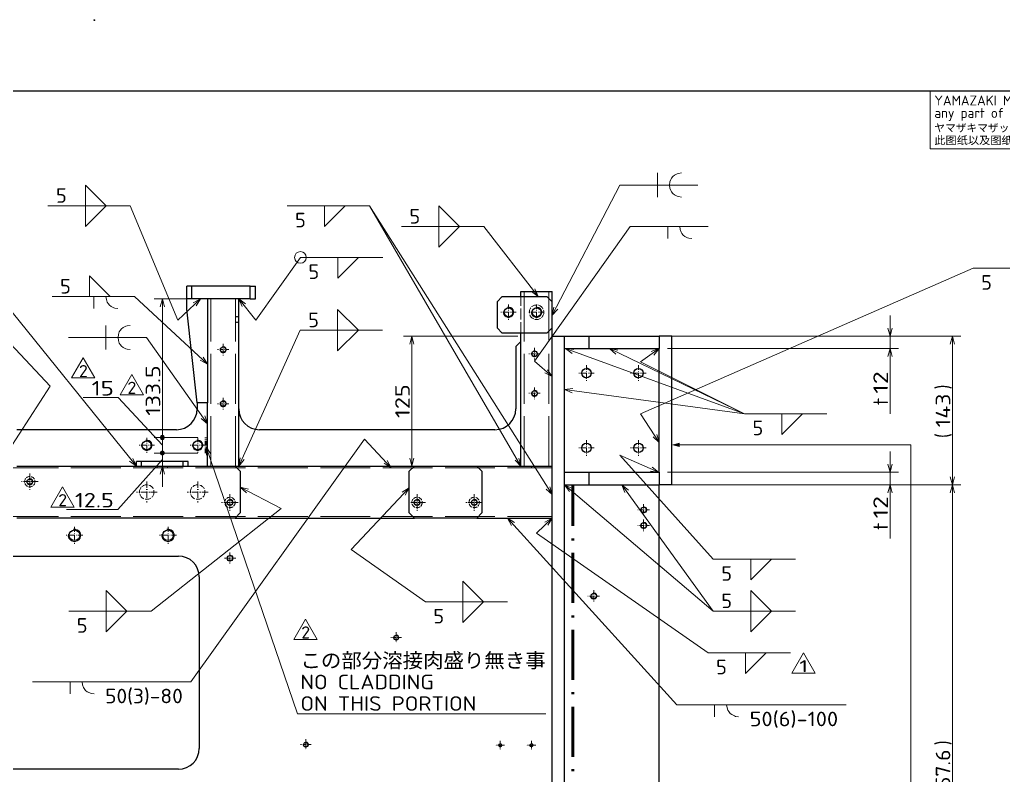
# Model space of a CAD drawing. Extents: x 0 to 1254, y -12 to 833.
# Drawn here: x 532 to 768.6, y 651.4 to 833.1 of the extents above; entities that cross this region are included whole.
import ezdxf
from ezdxf.enums import TextEntityAlignment as Align

# ---------------------------------------------------------------- set-up
doc = ezdxf.new("R2010")
doc.units = 0
doc.linetypes.add('DASHDOT', pattern=[18.5, 12, -3, 0.5, -3])
doc.linetypes.add('DASHED', pattern=[15, 12, -3])
doc.layers.get('0').update_dxf_attribs({"lineweight": 13})
doc.styles.get("Standard").update_dxf_attribs({"font": 'isocp.shx'})
doc.dimstyles.get("Standard").update_dxf_attribs({"dimtxt": 2.5, "dimasz": 2.5, "dimexe": 1.25, "dimexo": 0.625, "dimtad": 1, "dimcen": 2.5, "dimadec": 0, "dimazin": 0, "dimtfac": 1, "dimtmove": 0, "dimatfit": 0, "dimfxl": 1, "dimarcsym": 0})

# ---------------------------------------------------------------- blocks, each defined once
blk = doc.blocks.new('*D282')
at = {"color": 7, "lineweight": 13}
for p, q in [((741.336303, 708.334323), (741.336303, 729.232218)), ((687.836303, 724.232218), (743.336303, 724.232218)), ((687.836303, 721.232218), (743.336303, 721.232218))]:
    blk.add_line(p, q, dxfattribs=at)
for points in [[(740.818664, 726.164073), (741.336303, 724.232218), (741.853942, 726.164073)], [(741.853942, 719.300379), (741.336303, 721.232218), (740.818664, 719.300379)]]:
    blk.add_lwpolyline(points, dxfattribs=at)
for s, width, p, p2 in [('12', 0.868247, (740.836303, 713.155131), (740.836303, 718.509318)), ('t', 1.09249, (740.836303, 710.334315), (740.836303, 712.155131))]:
    blk.add_text(s, height=3.5, rotation=90, dxfattribs=dict(at, width=width)).set_placement(p, p2, align=Align.FIT)
blk = doc.blocks.new('*D283')
at = {"color": 7, "lineweight": 13}
for p, q in [((741.336303, 738.334315), (741.336303, 761.982218)), ((687.836303, 756.982218), (743.336303, 756.982218)), ((687.836303, 753.982218), (743.336303, 753.982218))]:
    blk.add_line(p, q, dxfattribs=at)
for points in [[(740.818664, 758.914073), (741.336303, 756.982218), (741.853942, 758.914073)], [(741.853942, 752.050379), (741.336303, 753.982218), (740.818664, 752.050379)]]:
    blk.add_lwpolyline(points, dxfattribs=at)
for s, width, p, p2 in [('12', 0.868247, (740.836303, 743.155131), (740.836303, 748.509318)), ('t', 1.09248, (740.836303, 740.33433), (740.836303, 742.155131))]:
    blk.add_text(s, height=3.5, rotation=90, dxfattribs=dict(at, width=width)).set_placement(p, p2, align=Align.FIT)
blk = doc.blocks.new('*D299')
at = {"color": 14, "lineweight": 13}
for p, q in [((574.836303, 728.857218), (564.336303, 728.857218)), ((566.336303, 727.294718), (555.672668, 715.275141)), ((566.336303, 720.732218), (566.336303, 728.357218)), ((555.672668, 715.275141), (543.326858, 715.275141))]:
    blk.add_line(p, q, dxfattribs=at)
at = {"color": 14, "lineweight": 13, "const_width": 0.5}
for points in [[(566.586303, 728.857218, 1), (566.086303, 728.857218)], [(566.086303, 728.857218, 1), (566.586303, 728.857218)]]:
    blk.add_lwpolyline(points, format="xyb", dxfattribs=at)
at = {"color": 14, "lineweight": 13}
blk.add_lwpolyline([(566.85394, 723.800379), (566.336303, 725.732218), (565.818666, 723.800379)], dxfattribs=at)
blk.add_circle((566.336303, 728.857218), 0.5, dxfattribs=at)
at = {"color": 14, "lineweight": 13, "width": 0.836938}
blk.add_text('12.5', height=3.5, dxfattribs=at).set_placement((545.326858, 715.775141), (554.672668, 715.775141), align=Align.FIT)
blk = doc.blocks.new('*D300')
at = {"color": 14, "lineweight": 13}
for p, q in [((555.684875, 742.195491), (547.330684, 742.195491)), ((566.336303, 730.732218), (555.684875, 742.195491)), ((574.836303, 732.607218), (564.336303, 732.607218)), ((566.336303, 729.357218), (566.336303, 732.107218)), ((574.836303, 728.857218), (564.336303, 728.857218))]:
    blk.add_line(p, q, dxfattribs=at)
at = {"color": 14, "lineweight": 13, "const_width": 0.5}
for points in [[(566.586303, 732.607218, 1), (566.086303, 732.607218)], [(566.086303, 732.607218, 1), (566.586303, 732.607218)], [(566.586303, 728.857218, 1), (566.086303, 728.857218)], [(566.086303, 728.857218, 1), (566.586303, 728.857218)]]:
    blk.add_lwpolyline(points, format="xyb", dxfattribs=at)
at = {"color": 14, "lineweight": 13}
for centre in [(566.336303, 732.607218), (566.336303, 728.857218)]:
    blk.add_circle(centre, 0.5, dxfattribs=at)
at = {"color": 14, "lineweight": 13, "width": 0.868247}
blk.add_text('15', height=3.5, dxfattribs=at).set_placement((549.330688, 742.695491), (554.684877, 742.695491), align=Align.FIT)
blk = doc.blocks.new('*D301')
at = {"color": 14, "lineweight": 13}
for p, q in [((575.211303, 765.982218), (564.336303, 765.982218)), ((566.336303, 733.107218), (566.336303, 765.982218)), ((574.836303, 732.607218), (564.336303, 732.607218))]:
    blk.add_line(p, q, dxfattribs=at)
blk.add_lwpolyline([(566.85394, 764.050379), (566.336303, 765.982218), (565.818666, 764.050379)], dxfattribs=at)
at = {"color": 14, "lineweight": 13, "const_width": 0.5}
for points in [[(566.586303, 732.607218, 1), (566.086303, 732.607218)], [(566.086303, 732.607218, 1), (566.586303, 732.607218)]]:
    blk.add_lwpolyline(points, format="xyb", dxfattribs=at)
at = {"color": 14, "lineweight": 13}
blk.add_circle((566.336303, 732.607218), 0.5, dxfattribs=at)
at = {"color": 14, "lineweight": 13, "width": 0.835201}
blk.add_text('133.5', height=3.5, rotation=90, dxfattribs=at).set_placement((565.836303, 737.83607), (565.836303, 749.946482), align=Align.FIT)
blk = doc.blocks.new('*D303')
at = {"color": 7, "lineweight": 13}
for p, q in [((690.836303, 721.232218), (758.336303, 721.232218)), ((756.336303, 581.832225), (756.336303, 721.232218)), ((690.836303, 581.832225), (758.336303, 581.832225))]:
    blk.add_line(p, q, dxfattribs=at)
for points in [[(756.853942, 719.300379), (756.336303, 721.232218), (755.818664, 719.300379)], [(755.818664, 583.764076), (756.336303, 581.832225), (756.853942, 583.764076)]]:
    blk.add_lwpolyline(points, dxfattribs=at)
for s, p in [(')', (755.836303, 658.587428)), ('(', (755.836303, 642.898989))]:
    blk.add_text(s, height=3.5, rotation=90.000003, dxfattribs=at).set_placement(p)
at = {"color": 7, "lineweight": 13, "width": 0.8352}
blk.add_text('557.6', height=3.5, rotation=90, dxfattribs=at).set_placement((755.836303, 645.477019), (755.836303, 657.58742), align=Align.FIT)
blk = doc.blocks.new('*D304')
at = {"color": 7, "lineweight": 13}
for p, q in [((690.836303, 756.982218), (758.336303, 756.982218)), ((756.336303, 721.232218), (756.336303, 756.982218)), ((690.836303, 721.232218), (758.336303, 721.232218))]:
    blk.add_line(p, q, dxfattribs=at)
for points in [[(756.853942, 755.050379), (756.336303, 756.982218), (755.818664, 755.050379)], [(755.818664, 723.164073), (756.336303, 721.232218), (756.853942, 723.164073)]]:
    blk.add_lwpolyline(points, dxfattribs=at)
for s, p in [(')', (755.836303, 744.166621)), ('(', (755.836303, 732.469798))]:
    blk.add_text(s, height=3.5, rotation=90.000003, dxfattribs=at).set_placement(p)
at = {"color": 7, "lineweight": 13, "width": 0.854608}
blk.add_text('143', height=3.5, rotation=90, dxfattribs=at).set_placement((755.836303, 735.047831), (755.836303, 743.166606), align=Align.FIT)
blk = doc.blocks.new('*D305')
at = {"color": 7, "lineweight": 13}
for p, q in [((651.836303, 756.982218), (624.336303, 756.982218)), ((626.336303, 725.732218), (626.336303, 756.982218))]:
    blk.add_line(p, q, dxfattribs=at)
for points in [[(626.853942, 755.050379), (626.336303, 756.982218), (625.818664, 755.050379)], [(625.818664, 727.664073), (626.336303, 725.732218), (626.853942, 727.664073)]]:
    blk.add_lwpolyline(points, dxfattribs=at)
at = {"color": 7, "lineweight": 13, "width": 0.854608}
blk.add_text('125', height=3.5, rotation=90, dxfattribs=at).set_placement((625.836303, 737.297831), (625.836303, 745.416606), align=Align.FIT)

msp = doc.modelspace()

# ---------------------------------------------------------------- linework, layer by layer
at = {"color": 7, "lineweight": 25}
for p, q in [((40, 816), (1164, 816)), ((573.4613, 768.9822), (572.2113, 768.9822)), ((572.2113, 765.9822), (572.2113, 768.9822)), ((587.4613, 768.9822), (573.4613, 768.9822)), ((573.4613, 765.9822), (573.4613, 768.9822)), ((587.4613, 768.9822), (588.7113, 768.9822)), ((587.4613, 765.9822), (587.4613, 768.9822)), ((588.7113, 765.9822), (588.7113, 768.9822)), ((646.8363, 765.2322), (648.0863, 766.4822)), ((648.0863, 766.4822), (658.8363, 766.4822)), ((652.5863, 767.7322), (654.1863, 767.7322)), ((652.5863, 766.4822), (652.5863, 767.7322)), ((654.1863, 767.7322), (658.4863, 767.7322)), ((658.4863, 767.7322), (660.0863, 767.7322)), ((660.0863, 765.2322), (658.8363, 766.4822)), ((660.0863, 765.2322), (660.0863, 767.7322)), ((573.4613, 765.9822), (572.2113, 765.9822)), ((572.2113, 763.4822), (572.2113, 765.9822)), ((587.4613, 765.9822), (573.4613, 765.9822)), ((577.2113, 765.9822), (577.2113, 740.9822)), ((584.7113, 725.7322), (584.7113, 765.9822)), ((587.4613, 765.9822), (588.7113, 765.9822)), ((646.8363, 765.2322), (646.8363, 758.9822)), ((660.0863, 758.9822), (660.0863, 765.2322)), ((574.7113, 740.9822), (572.2113, 763.4822)), ((646.8363, 758.9822), (648.0863, 757.7322)), ((658.8363, 757.7322), (648.0863, 757.7322)), ((652.5863, 725.7322), (652.5863, 757.7322)), ((658.8363, 757.7322), (660.0863, 758.9822)), ((660.0863, 725.7322), (660.0863, 758.9822)), ((652.5863, 755.7322), (651.3363, 754.4822)), ((660.0863, 756.9822), (663.0863, 756.9822)), ((660.0863, 632.0821), (660.0863, 756.9822)), ((660.0863, 756.9822), (685.8363, 756.9822)), ((663.0863, 632.0821), (663.0863, 756.9822)), ((663.0863, 756.9822), (668.9179, 756.9822)), ((668.9179, 756.9822), (685.8363, 756.9822)), ((668.9179, 756.9822), (668.9179, 753.9822)), ((685.8363, 756.9822), (685.8363, 753.9822)), ((688.8363, 756.9822), (685.8363, 756.9822)), ((688.8363, 721.2322), (688.8363, 756.9822)), ((651.3363, 754.4822), (651.3363, 739.4822)), ((663.0863, 753.9822), (668.9179, 753.9822)), ((668.9179, 753.9822), (685.8363, 753.9822)), ((685.8363, 724.2322), (685.8363, 753.9822)), ((685.8363, 724.2322), (685.8363, 753.9822)), ((574.7113, 740.9823), (574.7113, 739.4822)), ((577.2113, 740.9822), (574.7113, 740.9822)), ((577.2113, 725.7322), (577.2113, 740.9822)), ((569.7113, 734.4822), (531.3363, 734.4822)), ((646.3363, 734.4822), (589.7113, 734.4822)), ((560.0863, 725.7322), (560.0863, 726.8572)), ((561.3363, 726.8572), (560.0863, 726.8572)), ((561.3363, 725.7322), (561.3363, 726.8572)), ((571.3363, 726.8572), (561.3363, 726.8572)), ((572.5863, 726.8572), (571.3363, 726.8572)), ((571.3363, 725.7322), (571.3363, 726.8572)), ((572.5863, 725.7322), (572.5863, 726.8572)), ((531.3363, 725.7322), (577.2335, 725.7322)), ((577.2113, 725.7322), (578.8113, 725.7322)), ((578.8113, 725.7322), (583.1113, 725.7322)), ((583.1113, 725.7322), (584.7113, 725.7322)), ((583.8363, 725.7322), (585.0863, 724.4822)), ((584.7113, 725.7322), (626.9613, 725.7322)), ((585.0863, 724.4822), (585.0863, 714.4822)), ((626.9613, 725.7322), (625.7113, 724.4822)), ((625.7113, 714.4822), (625.7113, 724.4822)), ((626.9613, 725.7322), (641.9613, 725.7322)), ((641.9613, 725.7322), (652.5863, 725.7322)), ((641.9613, 725.7322), (643.2113, 724.4822)), ((643.2113, 724.4822), (643.2113, 714.4822)), ((652.5863, 725.7322), (654.1863, 725.7322)), ((654.1863, 725.7322), (658.4863, 725.7322)), ((658.4863, 725.7322), (660.0863, 725.7322)), ((660.0863, 724.9322), (660.0863, 725.7322)), ((660.0863, 714.0322), (660.0863, 724.9322)), ((663.0863, 724.2322), (668.9179, 724.2322)), ((668.9179, 724.2322), (685.8363, 724.2322)), ((668.9179, 724.2322), (668.9179, 721.2322)), ((685.8363, 724.2322), (685.8363, 721.2322)), ((663.0863, 721.2322), (668.9179, 721.2322)), ((668.9179, 721.2322), (685.8363, 721.2322)), ((685.8363, 581.8322), (685.8363, 721.2322)), ((688.8363, 721.2322), (685.8363, 721.2322)), ((585.0863, 714.4822), (583.8363, 713.2322)), ((626.9613, 713.2322), (625.7113, 714.4822)), ((643.2113, 714.4822), (641.9613, 713.2322)), ((583.8363, 713.2322), (531.3363, 713.2322)), ((583.8363, 713.2322), (626.9613, 713.2322)), ((641.9613, 713.2322), (626.9613, 713.2322)), ((641.9613, 713.2322), (660.0863, 713.2322)), ((660.0863, 713.2322), (660.0863, 714.0322)), ((660.0863, 627.0821), (660.0863, 713.2322)), ((514.3363, 704.0822), (570.2113, 704.0822)), ((575.2113, 699.0822), (575.2113, 657.8322)), ((570.2113, 652.8322), (514.3363, 652.8322))]:
    msp.add_line(p, q, dxfattribs=at)
at = {"color": 7, "lineweight": 13}
for p, q in [((751, 802), (751, 816)), ((1164, 802), (751, 802)), ((560.0863, 725.7322), (500.6699, 799.2859)), ((660.0863, 762.0292), (676.3363, 793.3322)), ((676.3363, 793.3322), (695.1179, 793.3322)), ((538.8363, 788.3322), (558.6295, 788.3322)), ((596.3363, 788.3322), (616.1295, 788.3322)), ((660.0863, 718.8566), (616.1295, 788.3322)), ((652.5863, 725.7322), (616.1295, 788.3322)), ((623.8363, 783.3322), (643.6295, 783.3322)), ((656.7262, 766.4822), (643.6295, 783.3322)), ((678.8363, 783.3322), (697.6179, 783.3322)), ((599.5496, 775.9138), (619.3428, 775.9138)), ((761.3363, 773.3322), (803.0429, 773.3322)), ((539.8152, 766.503), (559.6085, 766.503)), ((577.2113, 750.2558), (559.6085, 766.503)), ((584.7113, 725.7322), (599.4802, 758.4028)), ((599.4802, 758.4028), (619.2734, 758.4028)), ((543.7322, 756.6524), (562.5139, 756.6524)), ((577.2113, 735.9297), (562.5139, 756.6524)), ((663.2894, 753.9822), (706.3363, 738.3322)), ((673.9127, 753.9822), (706.3363, 738.3322)), ((544.5189, 746.9201), (547.3189, 751.7698)), ((547.3189, 751.7698), (550.1189, 746.9201)), ((556.1874, 742.9026), (558.9874, 747.7523)), ((558.9874, 747.7523), (561.7874, 742.9026)), ((544.5189, 746.9201), (550.1189, 746.9201)), ((556.1874, 742.9026), (561.7874, 742.9026)), ((663.0863, 744.1583), (706.3363, 738.3322)), ((706.3363, 738.3322), (726.1295, 738.3322)), ((539.54, 715.8766), (542.34, 720.7264)), ((542.34, 720.7264), (545.14, 715.8766)), ((663.0863, 721.2322), (698.8363, 690.8322)), ((676.8609, 721.2322), (698.8363, 690.8322)), ((539.54, 715.8766), (545.14, 715.8766)), ((649.3724, 713.2322), (690.0863, 668.3322)), ((698.8363, 703.3322), (718.6295, 703.3322)), ((543.8363, 690.8322), (563.6295, 690.8322)), ((629.5866, 693.0604), (649.3798, 693.0604)), ((698.8363, 690.8322), (718.6295, 690.8322)), ((597.9831, 684.0603), (600.7831, 688.91)), ((600.7831, 688.91), (603.5831, 684.0603)), ((597.9831, 684.0603), (603.5831, 684.0603)), ((697.5863, 680.8322), (717.3795, 680.8322)), ((717.7443, 675.9535), (720.5443, 680.8033)), ((720.5443, 680.8033), (723.3443, 675.9535)), ((717.7443, 675.9535), (723.3443, 675.9535)), ((535.0858, 673.8541), (573.1913, 673.8541)), ((690.0863, 668.3322), (730.7814, 668.3322))]:
    msp.add_line(p, q, dxfattribs=at)
at = {"color": 7, "linetype": 'DASHED', "lineweight": 13, "ltscale": 0.21875}
msp.add_line((652.5863, 757.7322), (652.5863, 766.4822), dxfattribs=at)
at = {"color": 7, "linetype": 'DASHED', "lineweight": 13}
for p, q in [((653.3863, 725.7322), (653.3863, 767.7322)), ((659.2863, 725.7322), (659.2863, 767.7322)), ((578.0113, 725.7322), (578.0113, 765.9822)), ((583.9113, 725.7322), (583.9113, 765.9822)), ((514.3363, 725.3322), (660.0863, 725.3322)), ((514.3363, 713.6322), (660.0863, 713.6322))]:
    msp.add_line(p, q, dxfattribs=at)
at = {"color": 7, "linetype": 'DASHED', "lineweight": 13, "ltscale": 0.04}
for p, q in [((577.2113, 765.9822), (578.8113, 765.9822)), ((583.1113, 765.9822), (584.7113, 765.9822))]:
    msp.add_line(p, q, dxfattribs=at)
at = {"color": 7, "linetype": 'DASHED', "lineweight": 13, "ltscale": 0.1075}
msp.add_line((578.8113, 765.9822), (583.1113, 765.9822), dxfattribs=at)
at = {"color": 7, "linetype": 'DASHDOT', "lineweight": 13, "ltscale": 0.09125}
for p, q in [((649.5863, 764.5572), (649.5863, 760.9072)), ((656.3363, 764.5572), (656.3363, 760.9072)), ((651.4113, 762.7322), (647.7613, 762.7322)), ((658.1613, 762.7322), (654.5113, 762.7322)), ((562.5863, 732.5572), (562.5863, 728.9072)), ((574.8363, 732.5572), (574.8363, 728.9072)), ((564.4113, 730.7322), (560.7613, 730.7322)), ((576.6613, 730.7322), (573.0113, 730.7322))]:
    msp.add_line(p, q, dxfattribs=at)
at = {"color": 7, "linetype": 'DASHED', "lineweight": 13, "ltscale": 0.02}
for p, q in [((584.7113, 761.7322), (583.9113, 761.7322)), ((583.9113, 761.6322), (584.7113, 761.6322)), ((583.9113, 760.3322), (584.7113, 760.3322)), ((584.7113, 760.2322), (583.9113, 760.2322))]:
    msp.add_line(p, q, dxfattribs=at)
at = {"color": 7, "linetype": 'DASHDOT', "lineweight": 13, "ltscale": 0.07}
for p, q in [((580.9613, 755.1322), (580.9613, 752.3322)), ((582.3613, 753.7322), (579.5613, 753.7322)), ((657.2363, 752.7322), (654.4363, 752.7322)), ((655.8363, 754.1322), (655.8363, 751.3322)), ((657.2363, 743.2322), (654.4363, 743.2322)), ((655.8363, 744.6322), (655.8363, 741.8322)), ((582.3613, 740.7322), (579.5613, 740.7322)), ((580.9613, 742.1322), (580.9613, 739.3322)), ((535.8613, 721.9822), (533.0613, 721.9822)), ((534.4613, 723.3822), (534.4613, 720.5822)), ((583.9863, 716.9822), (581.1863, 716.9822)), ((582.5863, 718.3822), (582.5863, 715.5822)), ((628.9863, 716.9822), (626.1863, 716.9822)), ((627.5863, 718.3822), (627.5863, 715.5822)), ((642.7363, 716.9822), (639.9363, 716.9822)), ((641.3363, 718.3822), (641.3363, 715.5822)), ((683.4863, 715.2072), (680.6863, 715.2072)), ((682.0863, 716.6072), (682.0863, 713.8072)), ((682.0863, 712.8572), (682.0863, 710.0572)), ((683.4863, 711.4572), (680.6863, 711.4572)), ((582.5863, 704.9822), (582.5863, 702.1822)), ((583.9863, 703.5822), (581.1863, 703.5822)), ((670.0863, 695.8822), (670.0863, 693.0822)), ((671.4863, 694.4822), (668.6863, 694.4822))]:
    msp.add_line(p, q, dxfattribs=at)
at = {"color": 7, "linetype": 'DASHDOT', "lineweight": 13, "ltscale": 0.09375}
for p, q in [((668.3363, 749.9822), (668.3363, 746.2322)), ((680.8363, 749.9822), (680.8363, 746.2322)), ((670.2113, 748.1072), (666.4613, 748.1072)), ((682.7113, 748.1072), (678.9613, 748.1072)), ((668.3363, 731.9822), (668.3363, 728.2322)), ((680.8363, 731.9822), (680.8363, 728.2322)), ((670.2113, 730.1072), (666.4613, 730.1072)), ((682.7113, 730.1072), (678.9613, 730.1072))]:
    msp.add_line(p, q, dxfattribs=at)
at = {"color": 7, "linetype": 'DASHDOT', "lineweight": 50, "ltscale": 0.09375}
msp.add_line((576.8363, 728.8572), (576.8363, 732.6072), dxfattribs=at)
at = {"color": 7, "linetype": 'DASHDOT', "lineweight": 13, "ltscale": 0.1}
for p, q in [((534.4613, 723.9822), (534.4613, 719.9822)), ((536.4613, 721.9822), (532.4613, 721.9822)), ((584.5863, 716.9822), (580.5863, 716.9822)), ((582.5863, 718.9822), (582.5863, 714.9822)), ((629.5863, 716.9822), (625.5863, 716.9822)), ((627.5863, 718.9822), (627.5863, 714.9822)), ((643.3363, 716.9822), (639.3363, 716.9822)), ((641.3363, 718.9822), (641.3363, 714.9822))]:
    msp.add_line(p, q, dxfattribs=at)
at = {"color": 7, "linetype": 'DASHED', "lineweight": 13, "ltscale": 0.01}
for p, q in [((565.0863, 725.3322), (565.0863, 725.7322)), ((567.5863, 725.3322), (567.5863, 725.7322)), ((655.0863, 725.7322), (655.0863, 725.3322))]:
    msp.add_line(p, q, dxfattribs=at)
at = {"color": 7, "linetype": 'DASHED', "lineweight": 13, "ltscale": 0.021875}
msp.add_line((583.8363, 725.7322), (584.7113, 725.7322), dxfattribs=at)
at = {"color": 7, "linetype": 'DASHED', "lineweight": 13, "ltscale": 0.1875}
msp.add_line((652.5863, 725.7322), (660.0863, 725.7322), dxfattribs=at)
at = {"color": 7, "linetype": 'DASHDOT', "lineweight": 13, "ltscale": 0.125}
for p, q in [((562.5863, 721.9822), (562.5863, 716.9822)), ((574.8363, 721.9822), (574.8363, 716.9822)), ((565.0863, 719.4822), (560.0863, 719.4822)), ((577.3363, 719.4822), (572.3363, 719.4822))]:
    msp.add_line(p, q, dxfattribs=at)
at = {"color": 7, "linetype": 'DASHDOT', "lineweight": 50}
msp.add_line((665.0863, 581.8322), (665.0863, 721.2322), dxfattribs=at)
at = {"color": 7, "linetype": 'DASHDOT', "lineweight": 13, "ltscale": 0.101875}
for p, q in [((545.2113, 711.1197), (545.2113, 707.0447)), ((567.7113, 711.1197), (567.7113, 707.0447)), ((547.2488, 709.0822), (543.1738, 709.0822)), ((569.7488, 709.0822), (565.6738, 709.0822))]:
    msp.add_line(p, q, dxfattribs=at)
at = {"color": 7, "linetype": 'DASHDOT', "lineweight": 13, "ltscale": 0.064375}
for p, q in [((623.8738, 684.4822), (621.2988, 684.4822)), ((622.5863, 685.7697), (622.5863, 683.1947)), ((600.8363, 660.0197), (600.8363, 657.4447)), ((602.1238, 658.7322), (599.5488, 658.7322))]:
    msp.add_line(p, q, dxfattribs=at)
at = {"color": 7, "linetype": 'DASHDOT', "lineweight": 13, "ltscale": 0.05375}
for p, q in [((648.6613, 658.5822), (646.5113, 658.5822)), ((647.5863, 659.6572), (647.5863, 657.5072)), ((656.1613, 658.5822), (654.0113, 658.5822)), ((655.0863, 659.6572), (655.0863, 657.5072))]:
    msp.add_line(p, q, dxfattribs=at)
at = {"color": 7, "lineweight": 13}
for points in [[(685.3811, 796.2326), (685.3811, 793.3322)], [(688.2814, 793.3322), (688.385, 794.0573), (688.5922, 794.6788), (688.7993, 794.9896), (689.1101, 795.4039), (689.5244, 795.7147), (690.1459, 796.0254), (690.4567, 796.129), (691.1818, 796.2326)], [(685.3811, 790.4319), (685.3811, 793.3322)], [(688.2814, 793.3322), (688.385, 792.6071), (688.5922, 791.9856), (688.7993, 791.6749), (689.1101, 791.2606), (689.5244, 790.9498), (690.1459, 790.639), (690.4567, 790.5355), (691.1818, 790.4319)], [(575.5148, 765.9822), (570.0863, 760.8322), (558.6295, 788.3322)], [(526.8484, 725.7322), (539.367, 744.9723), (502.2454, 784.504)], [(660.0863, 747.2431), (655.8031, 751.0027), (678.8363, 783.3322)], [(687.8811, 780.4319), (687.8811, 783.3322)], [(690.7814, 783.3322), (690.885, 782.6071), (691.0922, 781.9856), (691.2993, 781.6749), (691.6101, 781.2606), (692.0244, 780.9498), (692.6459, 780.639), (692.9567, 780.5355), (693.6818, 780.4319)], [(584.7466, 765.9822), (588.8363, 760.8322), (599.5496, 775.9138)], [(685.8363, 731.395), (681.3363, 738.3322), (761.3363, 773.3322)], [(549.8716, 763.6027), (549.8716, 766.503)], [(552.7719, 766.503), (552.8755, 765.7779), (553.0827, 765.1564), (553.2898, 764.8457), (553.6006, 764.4313), (554.0149, 764.1206), (554.6364, 763.8098), (554.9472, 763.7062), (555.6723, 763.6027)], [(655.1319, 767.6899), (656.7262, 766.4822), (655.9494, 768.3252)], [(574.4696, 764.2771), (575.5148, 765.9822), (573.7571, 765.0282)], [(586.3534, 764.7913), (584.7466, 765.9822), (585.5426, 764.1475)], [(660.517, 763.9823), (660.0863, 762.0292), (661.4358, 763.5053)], [(552.777, 759.5528), (552.777, 756.6524)], [(555.6774, 756.6524), (555.7809, 757.3775), (555.9881, 757.999), (556.1953, 758.3098), (556.506, 758.7241), (556.9204, 759.0348), (557.5419, 759.3456), (557.8526, 759.4492), (558.5777, 759.5528)], [(552.777, 753.7521), (552.777, 756.6524)], [(555.6774, 756.6524), (555.7809, 755.9273), (555.9881, 755.3058), (556.1953, 754.9951), (556.506, 754.5807), (556.9204, 754.27), (557.5419, 753.9592), (557.8526, 753.8556), (558.5777, 753.7521)], [(665.2818, 753.8086), (663.2894, 753.9822), (664.9281, 752.8357)], [(675.8775, 753.6087), (673.9127, 753.9822), (675.4275, 752.6763)], [(685.8041, 753.9822), (681.3363, 750.8322), (706.3363, 738.3322)], [(684.5235, 752.446), (685.8041, 753.9822), (683.9269, 753.2921)], [(575.4406, 751.1857), (577.2113, 750.2558), (576.1428, 751.9465)], [(658.293, 748.1284), (660.0863, 747.2431), (658.9759, 748.9065)], [(665.07, 744.4134), (663.0863, 744.1583), (664.9318, 743.3874)], [(575.6715, 737.2061), (577.2113, 735.9297), (576.5159, 737.805)], [(621.3715, 725.3322), (614.9504, 732.2357), (573.1913, 673.8541)], [(684.3507, 732.734), (685.8363, 731.395), (685.2193, 733.2974)], [(576.8363, 730.3833), (598.8014, 666.1433), (658.5254, 666.1433)], [(577.9511, 728.7228), (576.8363, 730.3833), (576.9715, 728.3879)], [(690.7682, 730.8322), (746.3363, 730.8322), (746.3363, 635.8322), (781.3363, 635.8322)], [(558.4697, 726.9097), (560.0863, 725.7322), (559.275, 727.5603)], [(585.0354, 727.7058), (584.7113, 725.7322), (585.9788, 727.2793)], [(619.6767, 726.3942), (621.3715, 725.3322), (620.4348, 727.0993)], [(651.1668, 727.1411), (652.5863, 725.7322), (652.0614, 727.6621)], [(685.683, 724.2322), (676.3363, 728.3322), (698.8363, 703.3322)], [(683.7059, 724.5342), (685.683, 724.2322), (684.1218, 725.4823)], [(585.0863, 720.6457), (594.9153, 715.5253), (563.6295, 690.8322)], [(587.0388, 720.2123), (585.0863, 720.6457), (586.5604, 719.2941)], [(625.7113, 720.5167), (611.7311, 705.6524), (629.5866, 693.0604)], [(624.7648, 718.7548), (625.7113, 720.5167), (624.0107, 719.4641)], [(658.616, 720.2124), (660.0863, 718.8566), (659.4908, 720.7659)], [(664.8933, 720.3751), (663.0863, 721.2322), (664.2227, 719.5864)], [(678.4122, 719.9698), (676.8609, 721.2322), (677.5731, 719.3634)], [(651.0535, 712.1488), (649.3724, 713.2322), (650.2866, 711.4534)], [(660.0675, 713.2322), (656.3363, 709.5822), (697.5863, 680.8322)], [(659.0485, 711.5113), (660.0675, 713.2322), (658.3246, 712.2513)], [(544.1306, 670.9538), (544.1306, 673.8541)], [(547.0309, 673.8541), (547.1345, 673.129), (547.3417, 672.5075), (547.5488, 672.1968), (547.8596, 671.7825), (548.2739, 671.4717), (548.8954, 671.161), (549.2062, 671.0574), (549.9313, 670.9538)], [(699.1311, 665.4319), (699.1311, 668.3322)], [(702.0314, 668.3322), (702.135, 667.6071), (702.3422, 666.9856), (702.5493, 666.6749), (702.8601, 666.2605), (703.2744, 665.9498), (703.8959, 665.639), (704.2067, 665.5355), (704.9318, 665.4319)]]:
    msp.add_lwpolyline(points, dxfattribs=at)
for points in [[(547.8568, 788.3322), (552.8288, 788.3322), (547.8568, 793.3043)], [(547.8568, 788.3322), (552.8288, 788.3322), (547.8568, 783.3602)], [(605.3568, 788.3322), (610.3288, 788.3322), (605.3568, 783.3602)], [(632.8568, 783.3322), (637.8288, 783.3322), (632.8568, 788.3043)], [(632.8568, 783.3322), (637.8288, 783.3322), (632.8568, 778.3602)], [(608.5701, 775.9138), (613.5421, 775.9138), (608.5701, 770.9417)], [(548.8357, 766.503), (553.8078, 766.503), (548.8357, 771.475)], [(608.5007, 758.4028), (613.4727, 758.4028), (608.5007, 763.3749)], [(608.5007, 758.4028), (613.4727, 758.4028), (608.5007, 753.4308)], [(715.3568, 738.3322), (720.3288, 738.3322), (715.3568, 733.3602)], [(707.8568, 703.3322), (712.8288, 703.3322), (707.8568, 698.3602)], [(638.6071, 693.0604), (643.5791, 693.0604), (638.6071, 698.0325)], [(552.8568, 690.8322), (557.8288, 690.8322), (552.8568, 695.8042)], [(707.8568, 690.8322), (712.8288, 690.8322), (707.8568, 695.8042)], [(552.8568, 690.8322), (557.8288, 690.8322), (552.8568, 685.8602)], [(638.6071, 693.0604), (643.5791, 693.0604), (638.6071, 688.0884)], [(707.8568, 690.8322), (712.8288, 690.8322), (707.8568, 685.8602)], [(706.6068, 680.8322), (711.5788, 680.8322), (706.6068, 675.8602)]]:
    msp.add_lwpolyline(points, close=True, dxfattribs=at)
for centre, radius in [((550, 833), 0.1), ((599.5496, 775.9138), 1.4)]:
    msp.add_circle(centre, radius, dxfattribs=at)
at = {"color": 7, "linetype": 'DASHED', "lineweight": 13, "ltscale": 0.116667}
for centre in [(656.3363, 762.7322), (562.5863, 719.4822), (574.8363, 719.4822)]:
    msp.add_circle(centre, 1.75, dxfattribs=at)
at = {"color": 7, "lineweight": 25}
for centre, radius in [((649.5863, 762.7322), 1.075), ((656.3363, 762.7322), 1.075), ((580.9613, 753.7322), 0.65), ((655.8363, 752.7322), 0.65), ((668.3363, 748.1072), 1.125), ((680.8363, 748.1072), 1.125), ((655.8363, 743.2322), 0.65), ((580.9613, 740.7322), 0.65), ((562.5863, 730.7322), 1.075), ((574.8363, 730.7322), 1.075), ((668.3363, 730.1072), 1.125), ((680.8363, 730.1072), 1.125), ((534.4613, 721.9822), 0.65), ((582.5863, 716.9822), 0.65), ((627.5863, 716.9822), 0.65), ((641.3363, 716.9822), 0.65), ((682.0863, 715.2072), 0.65), ((682.0863, 711.4572), 0.65), ((545.2113, 709.0822), 1.2875), ((567.7113, 709.0822), 1.2875), ((582.5863, 703.5822), 0.65), ((670.0863, 694.4822), 0.65), ((622.5863, 684.4822), 0.5375), ((600.8363, 658.7322), 0.5375), ((647.5863, 658.5822), 0.325), ((655.0863, 658.5822), 0.325)]:
    msp.add_circle(centre, radius, dxfattribs=at)
at = {"color": 7, "linetype": 'DASHED', "lineweight": 13, "ltscale": 0.083333}
for centre in [(534.4613, 721.9822), (582.5863, 716.9822), (627.5863, 716.9822), (641.3363, 716.9822)]:
    msp.add_circle(centre, 1.25, dxfattribs=at)
at = {"color": 7, "lineweight": 13}
for centre, radius in [((649.5863, 762.7322), 1.25), ((656.3363, 762.7322), 1.25), ((580.9613, 753.7322), 0.75), ((655.8363, 752.7322), 0.75), ((655.8363, 743.2322), 0.75), ((580.9613, 740.7322), 0.75), ((562.5863, 730.7322), 1.25), ((574.8363, 730.7322), 1.25), ((534.4613, 721.9822), 0.75), ((582.5863, 716.9822), 0.75), ((627.5863, 716.9822), 0.75), ((641.3363, 716.9822), 0.75), ((682.0863, 715.2072), 0.75), ((682.0863, 711.4572), 0.75), ((545.2113, 709.0822), 1.5), ((567.7113, 709.0822), 1.5), ((582.5863, 703.5822), 0.75), ((670.0863, 694.4822), 0.75), ((622.5863, 684.4822), 0.625), ((600.8363, 658.7322), 0.625), ((647.5863, 658.5822), 0.375), ((655.0863, 658.5822), 0.375)]:
    msp.add_arc(centre, radius, 169.999993, 100.000014, dxfattribs=at)
at = {"color": 7, "lineweight": 25}
for centre, radius, start, end in [((668.3363, 748.1072), 1.125, 202.5, 270), ((668.3363, 748.1072), 1.125, 22.5, 90), ((680.8363, 748.1072), 1.125, 202.5, 270), ((569.7113, 739.4822), 5, 270, 0), ((589.7113, 739.4822), 5, 180.111078, 270), ((646.3363, 739.4822), 5, 270, 0), ((570.2113, 699.0822), 5, 0, 90), ((570.2113, 657.8322), 5, 270, 0)]:
    msp.add_arc(centre, radius, start, end, dxfattribs=at)
at = {"color": 7, "lineweight": 13}
msp.add_solid([(690.7682, 731.3499), (688.8363, 730.8322), (690.7682, 730.3146)], dxfattribs=at)

# ---------------------------------------------------------------- texts
for s, height, width, p, p2 in [('YAMAZAKI MAZAK Corporation has the property of this drawing and the design shown in it,', 2.381, 0.786253, (752, 812.4722), (887.0564, 812.4722)), ('any part of this drawing and design shall not be disclosed to any third party without prior permission of YAMAZAKI MAZAK,Corporation.', 2.381, 0.777663, (752, 809.4722), (951.3572, 809.4722)), ('ヤマザキマザック株式会社はこの図面および図面に開示された技術情報に関する権利を所有し、当社の事前の許可なく、その全部又は一部を問わず第三者に開示してはならない。', 1.852, 1.627788, (752, 806.1448), (958.2891, 806.1448)), ('此图纸以及图纸中所示的相关技术信息的所有权归山崎马扎克株式会社所拥有，未经本公司的允许，不得将其全部或部分信息透露与第三方。', 1.852, 1.699401, (752, 803.1448), (918.8064, 803.1448)), ('5', 3.5, 0.913975, (540.7613, 789.0605), (543.3509, 789.0605)), ('5', 3.5, 0.913975, (598.2613, 783.153), (600.8509, 783.153)), ('5', 3.5, 0.913975, (625.7613, 784.0605), (628.3509, 784.0605)), ('5', 3.5, 0.913975, (601.4746, 770.7346), (604.0642, 770.7346)), ('5', 3.5, 0.913976, (763.2613, 768.153), (765.8509, 768.153)), ('5', 3.5, 0.913975, (541.7402, 767.2313), (544.3298, 767.2313)), ('5', 3.5, 0.913975, (601.4052, 759.1312), (603.9948, 759.1312)), ('2', 2.91, 0.913975, (546.2689, 747.1186), (548.422, 747.1186)), ('2', 2.91, 0.913974, (557.9374, 743.1011), (560.0904, 743.1011)), ('5', 3.5, 0.913974, (708.2613, 733.153), (710.8509, 733.153)), ('2', 2.91, 0.913975, (541.29, 716.0752), (543.443, 716.0752)), ('5', 3.5, 0.913974, (700.7613, 698.153), (703.3509, 698.153)), ('5', 3.5, 0.913974, (700.7613, 691.5605), (703.3509, 691.5605)), ('5', 3.5, 0.913975, (631.5116, 687.8812), (634.1012, 687.8812)), ('5', 3.5, 0.913975, (545.7613, 685.653), (548.3509, 685.653)), ('2', 2.91, 0.913975, (599.7331, 684.2588), (601.8862, 684.2588)), ('この部分溶接肉盛り無き事', 3.5, 1.661239, (599.5514, 677.23), (658.5254, 677.23)), ('5', 3.5, 0.913974, (699.5113, 675.653), (702.1009, 675.653)), ('1', 2.91, 1.412505, (719.4943, 676.147), (721.6474, 676.147)), ('NO CLADDING ', 3.5, 0.880187, (599.5514, 672.0508), (634.0254, 672.0508)), ('50(3)-80', 3.5, 0.742794, (552.5727, 668.6749), (571.2663, 668.6749)), ('ON THIS PORTION', 3.5, 0.906503, (599.5514, 666.8716), (641.8549, 666.8716)), ('50(6)-100', 3.5, 0.74678, (707.5731, 663.153), (728.8564, 663.153))]:
    msp.add_text(s, height=height, dxfattribs=dict(at, width=width)).set_placement(p, p2, align=Align.FIT)

# ---------------------------------------------------------------- dimensions: what is measured, and where the dimension line sits
at = {"lineweight": 0}
for base, p1, p2, angle, picture, middle, dimtype in [((566.3363, 732.6072), (577.2113, 765.9822), (576.8363, 732.6072), 270, '*D301', (566.3363, 743.8913), 160), ((626.3363, 756.9822), (628.8363, 725.7322), (653.8363, 756.9822), 90, '*D305', (626.3363, 741.3572), 160), ((566.3363, 728.8572), (576.8363, 732.6072), (576.8363, 728.8572), 270, '*D300', (566.3363, 744.4455), 161), ((566.3363, 725.7322), (576.8363, 728.8572), (568.8363, 725.7322), 270, '*D299', (566.3363, 717.5251), 160)]:
    dim = msp.add_linear_dim(base=base, p1=p1, p2=p2, angle=angle, dimstyle='STANDARD', override={"dimlfac": 4}, dxfattribs=at)
    dim.commit()
    dim.dimension.update_dxf_attribs({"geometry": picture, "text_midpoint": middle, "dimtype": dimtype})
for base, p1, p2, text, picture, middle in [((741.3363, 753.9822), (685.8363, 756.9822), (685.8363, 753.9822), 't<>', '*D283', (741.3363, 744.4218)), ((756.3363, 721.2322), (688.8363, 756.9822), (688.8363, 721.2322), '(<>)', '*D304', (756.3363, 739.1072)), ((741.3363, 721.2322), (685.8363, 724.2322), (685.8363, 721.2322), 't<>', '*D282', (741.3363, 714.4218)), ((756.3363, 581.8322), (688.8363, 721.2322), (688.8363, 581.8322), '(<>)', '*D303', (756.3363, 651.5322))]:
    dim = msp.add_linear_dim(base=base, p1=p1, p2=p2, angle=270, text=text, dimstyle='STANDARD', override={"dimlfac": 4}, dxfattribs=at)
    dim.commit()
    dim.dimension.update_dxf_attribs({"geometry": picture, "text_midpoint": middle, "dimtype": 161})

doc.saveas('drawing.dxf')
